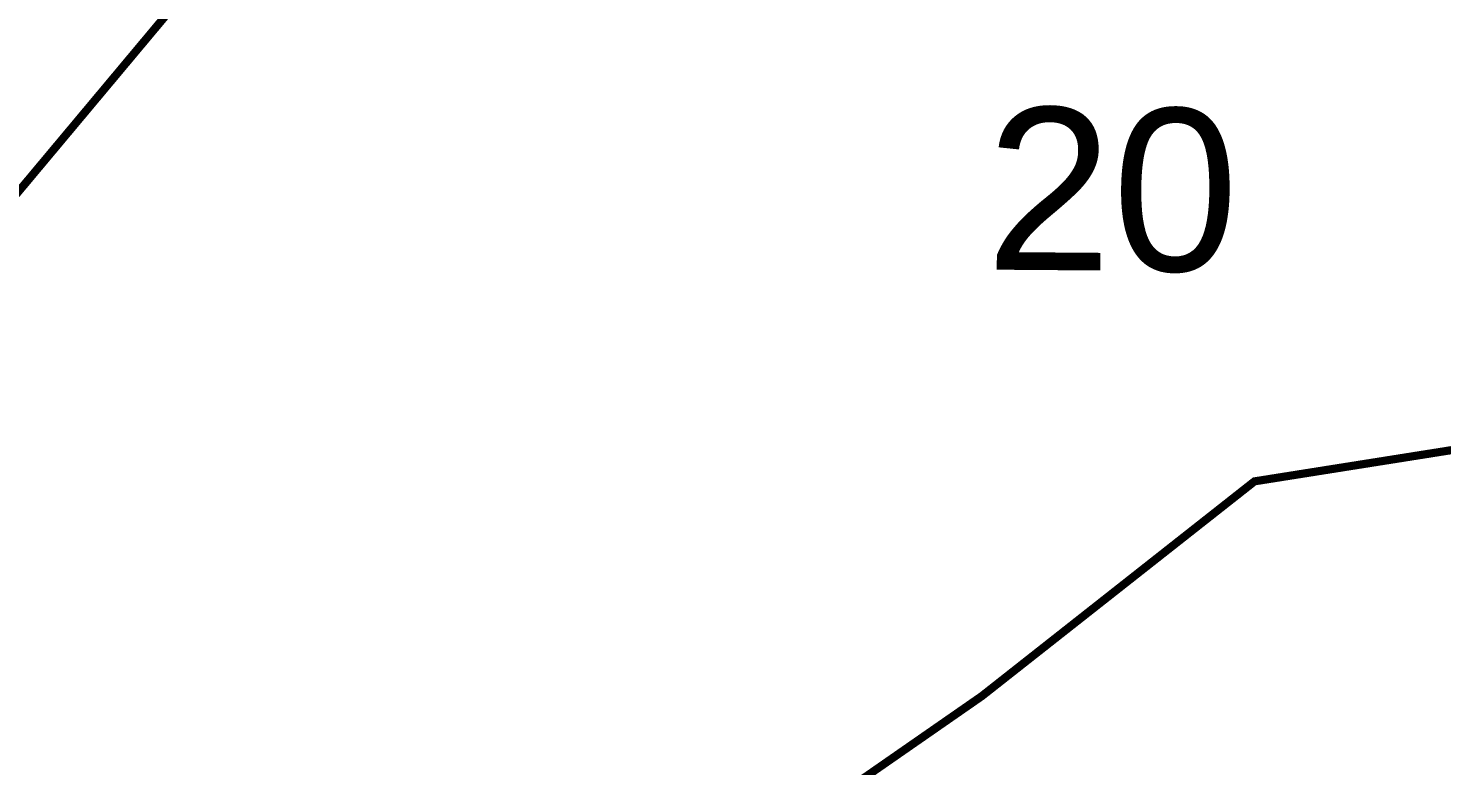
# Model space of a CAD drawing. Header units: metres. Extents: x 326467 to 340077, y 1811030 to 1824953.
# Drawn here: x 329327.2 to 329432.6, y 1812578.8 to 1812633.8 of the extents above; entities that cross this region are included whole.
import ezdxf

# ---------------------------------------------------------------- set-up
doc = ezdxf.new("R2010")
doc.units = ezdxf.units.M
doc.header["$MEASUREMENT"] = 0
doc.layers.add('SURVEY NO.', color=7, linetype='Continuous')
doc.layers.add('SURVEY PLOT BOUNDARY', color=35, linetype='Continuous')
doc.styles.add('PDF Arial', font='arial.ttf')

# ---------------------------------------------------------------- blocks, each defined once
blk = doc.blocks.new('16')
at = {"layer": 'SURVEY PLOT BOUNDARY', "lineweight": 18, "const_width": 0.606}
for points in [[(329525.86, 1812870.1), (329484.85, 1812793.6), (329403.31, 1812705.27), (329383.07, 1812701.39), (329382.98, 1812689.26), (329325.85, 1812620.96), (329301.47, 1812604.98), (329285.18, 1812588.93), (329260.8, 1812572.94), (329224.2, 1812544.92), (329191.76, 1812533.04), (329135.14, 1812529.44), (329082.52, 1812521.76), (328901.15, 1812591.89)], [(329329.24, 1812536.03), (329398.33, 1812584.01), (329418.67, 1812600.03), (329442.96, 1812603.88), (329524.4, 1812680.08), (329532.33, 1812659.8), (329487.42, 1812603.54), (329450.89, 1812583.61), (329462.51, 1812518.82)]]:
    blk.add_lwpolyline(points, dxfattribs=at)
blk.add_lwpolyline([(329528.69, 1812712.39), (329520.54, 1812704.37), (329524.4, 1812680.08), (329442.96, 1812603.88), (329418.67, 1812600.03), (329398.33, 1812584.01), (329329.24, 1812536.03), (329308.9, 1812520.01), (329284.74, 1812532.33), (329260.8, 1812572.94), (329285.18, 1812588.93), (329301.47, 1812604.98), (329325.85, 1812620.96), (329382.98, 1812689.26), (329383.07, 1812701.39), (329403.31, 1812705.27), (329415.22, 1812676.88), (329451.7, 1812688.73), (329447.78, 1812704.93), (329464.04, 1812716.93), (329480.18, 1812712.77), (329516.75, 1812736.74)], close=True, dxfattribs=at)
at = {"layer": 'SURVEY NO.', "insert": (329398.58, 1812615.66), "char_height": 12.129, "attachment_point": 7, "rotation": 359.5579, "style": 'PDF Arial'}
blk.add_mtext('20', dxfattribs=at)

msp = doc.modelspace()

# ---------------------------------------------------------------- block references
msp.add_blockref('16', (0, 0))

doc.saveas('drawing.dxf')
